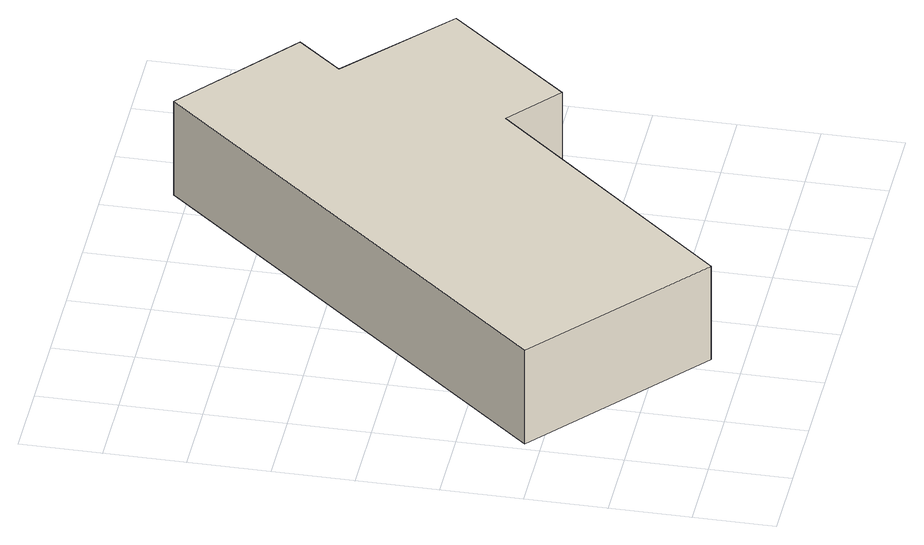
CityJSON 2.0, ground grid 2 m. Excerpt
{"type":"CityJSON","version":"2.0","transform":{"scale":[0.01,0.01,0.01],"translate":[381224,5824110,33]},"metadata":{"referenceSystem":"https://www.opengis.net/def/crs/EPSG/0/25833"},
"CityObjects":{
"building1":{"type":"Building","attributes":{"Gemeindeschluessel":"11000012","BezugspunktDach":"2200","function":"31001_1313","measuredHeight":2.65,"storeysAboveGround":1},"address":[{"country":"Germany","locality":"Berlin","thoroughfareNumber":"43 (2)","thoroughfareName":"Straße R (HOKA IV)"}],"geometry":[{"type":"Solid","lod":"1","boundaries":[[[[0,1,2,3,4,5,6,7]],[[8,9,10,11,12,13,14,15]],[[8,15,7,6]],[[9,8,6,5]],[[10,9,5,4]],[[11,10,4,3]],[[12,11,3,2]],[[13,12,2,1]],[[14,13,1,0]],[[15,14,0,7]]]]}]}
},
"vertices":[
[445,79,267],[949,663,267],[1079,554,267],[1331,854,267],[1075,1083,267],[1167,1193,267],[873,1437,267],[24,441,267],[873,1437,2],[1167,1193,2],[1075,1083,2],[1331,854,2],[1079,554,2],[949,663,2],[445,79,2],[24,441,2]
]}
